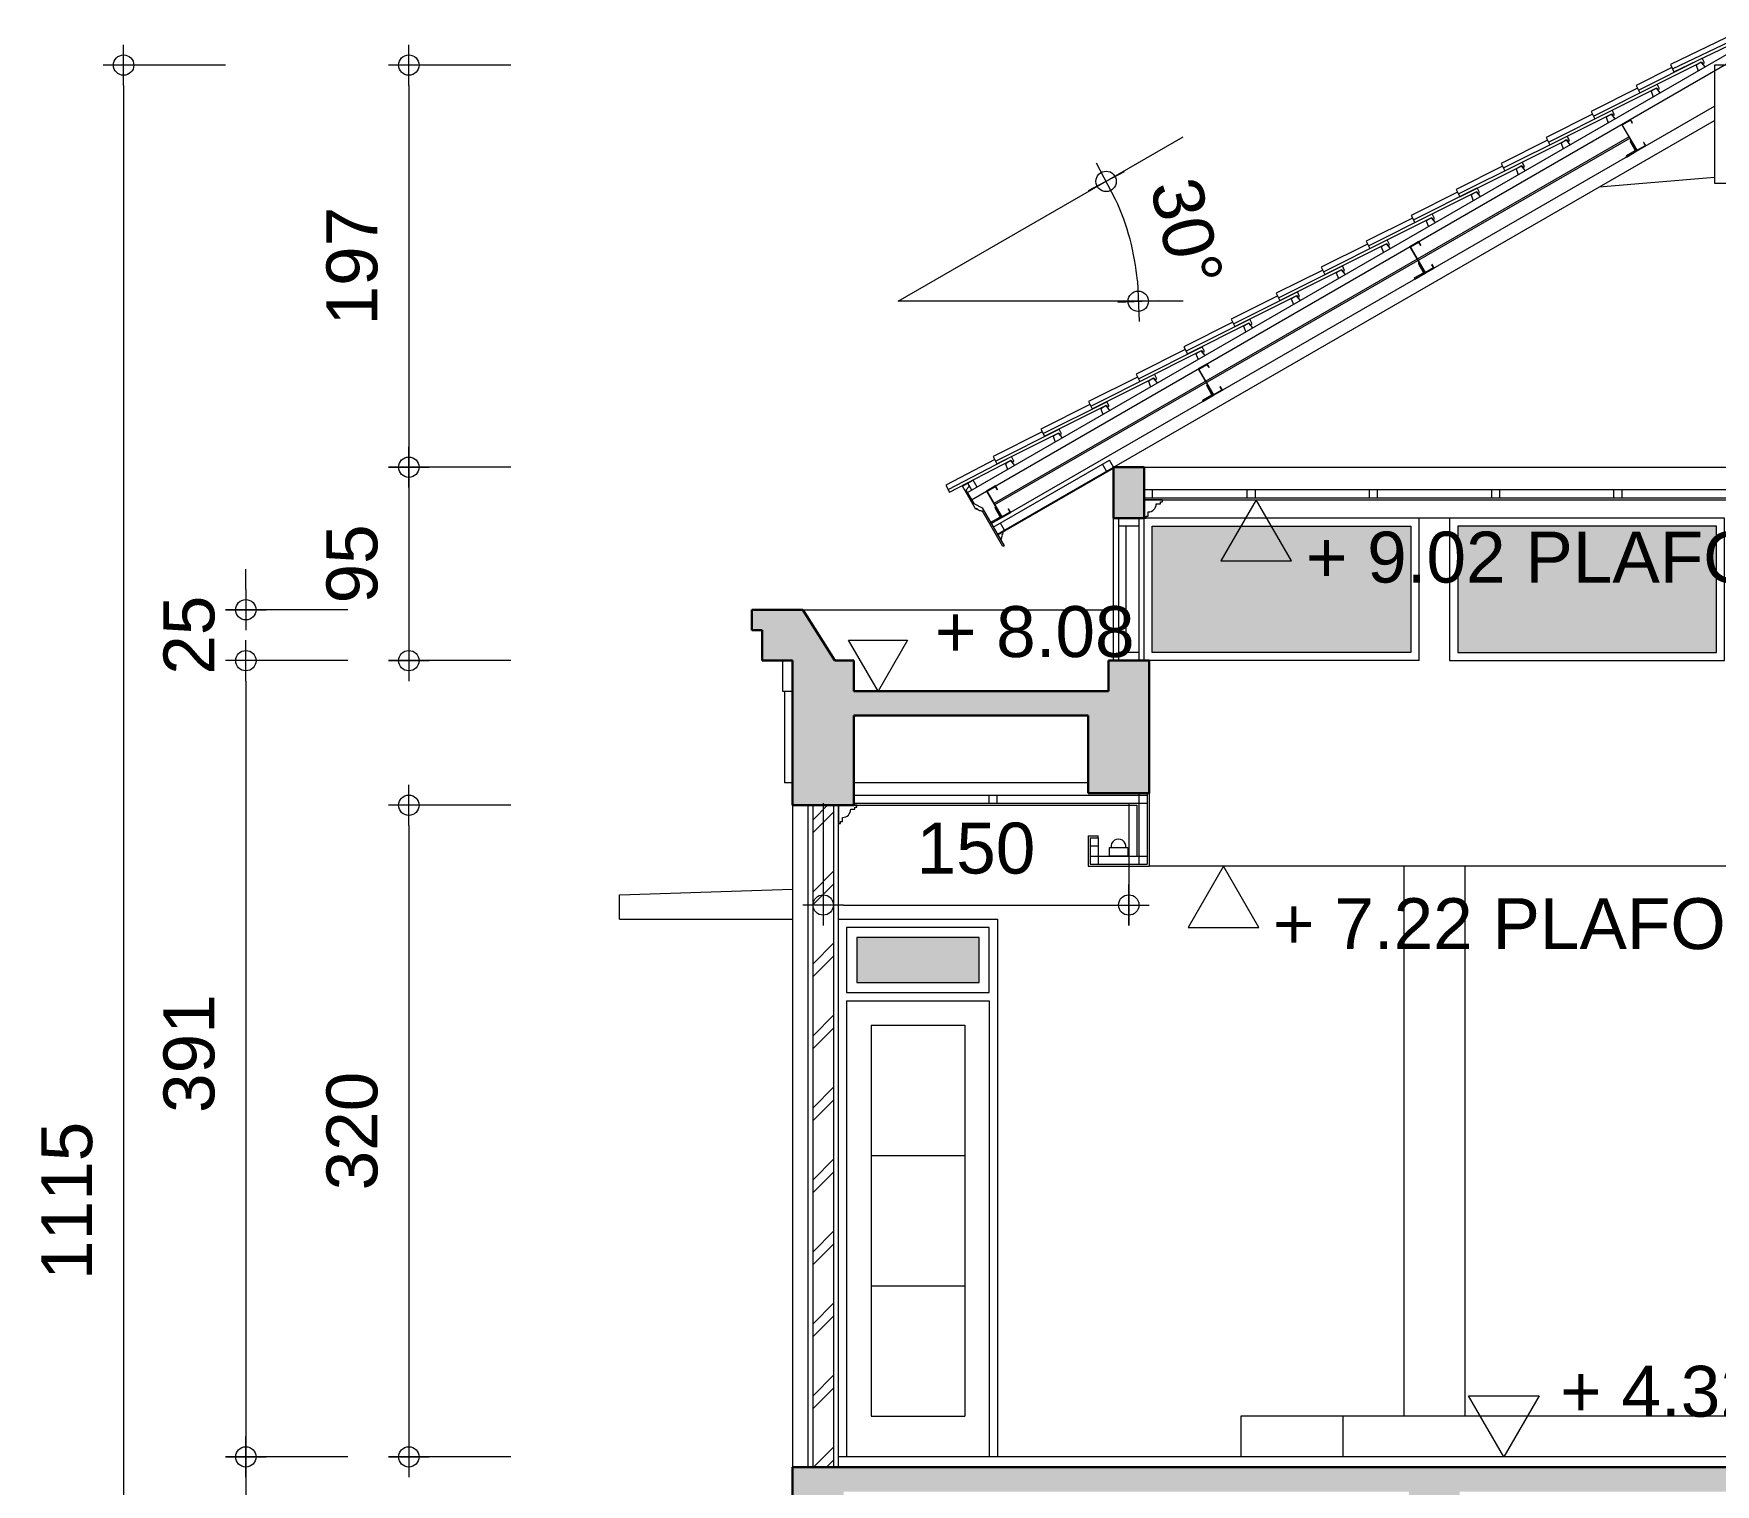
# Model space of a CAD drawing. Header units: millimetres. Extents: x -11 to 1625, y -267 to 180.
# Drawn here: x 1179.38 to 1187.63, y 128.84 to 135.97 of the extents above; entities that cross this region are included whole.
import ezdxf

# ---------------------------------------------------------------- set-up
doc = ezdxf.new("R2010")
doc.units = ezdxf.units.MM
for name, color, linetype, lineweight in [('ars', 11, 'Continuous', 5), ('blk', 1, 'Continuous', 30), ('GEN', 11, 'Continuous', 5), ('kap', 71, 'Continuous', 15), ('kus', 63, 'Continuous', 15), ('lan', 7, 'Continuous', 15), ('not', 7, 'Continuous', 20), ('pla', 213, 'Continuous', 15), ('sol kaca', 9, 'Continuous', 0), ('sol kol', 8, 'Continuous', 0), ('tem', 5, 'Continuous', 20), ('u', 6, 'Continuous', 20)]:
    doc.layers.add(name, color=color, linetype=linetype, lineweight=lineweight)
doc.styles.add('S', font='SIMPLEX', dxfattribs={"width": 1.1})
doc.styles.get("Standard").update_dxf_attribs({"font": 'ARIALUNI.TTF'})
doc.dimstyles.new('SK100', dxfattribs={"dimtxt": 0.25, "dimasz": 0.1, "dimexe": 0.1, "dimexo": 0, "dimgap": 0.15, "dimtad": 1, "dimdec": 0, "dimlfac": 100, "dimzin": 12, "dimdsep": 46, "dimtxsty": 'Standard', "dimblk": 'BULAT', "dimcen": 0.1, "dimclrd": 256, "dimclre": 256, "dimclrt": 256, "dimadec": 0, "dimazin": 3, "dimtfac": 1, "dimtdec": 0, "dimtofl": 0, "dimtmove": 0, "dimatfit": 3, "dimldrblk": 'BULAT', "dimfxl": 0, "dimtolj": 1, "dimtzin": 0, "dimlwd": -1, "dimlwe": -1, "dimarcsym": 0})

# ---------------------------------------------------------------- blocks, each defined once
blk = doc.blocks.new('PEIL')
blk.add_lwpolyline([(-0.1875, 0.3248), (0.1875, 0.3248), (0, 0)], close=True)
at = {"style": 'S', "width": 1.1, "flags": 4}
blk.add_attdef('CAT', (0.2652, 0.0361), '', height=0.2, dxfattribs=at)
blk = doc.blocks.new('BULAT')
for p, q in [((0, -1), (0, 1)), ((-1, 0), (1, 0))]:
    blk.add_line(p, q)
blk.add_circle((0, 0), 0.5)
blk = doc.blocks.new('*D1530')
at = {"layer": 'Defpoints', "color": 0}
for p in [(1185.0191, 135.4584), (1184.7277, 135.054), (1183.6211, 134.6513), (1183.6211, 134.6513), (1185.0191, 134.6513)]:
    blk.add_point(p, dxfattribs=at)
at = {"layer": 'u'}
blk.add_arc((1183.6211, 134.6513), 1.1776, 4.86682, 25.13318, dxfattribs=at)
at = {"layer": 'u', "xscale": 0.1, "yscale": 0.1, "zscale": 0.1}
for p, rotation in [((1184.6409, 135.2401), 117.5665893708511), ((1184.7987, 134.6513), 272.4334106291489)]:
    blk.add_blockref('BULAT', p, dxfattribs=dict(at, rotation=rotation))
at = {"layer": 'u', "insert": (1185.0364, 134.9903), "char_height": 0.25, "attachment_point": 5, "rotation": 283.47169}
blk.add_mtext('\\A1;30°', dxfattribs=at)
blk = doc.blocks.new('*D1465')
at = {"layer": 'Defpoints', "color": 0, "ltscale": 0.15}
for p in [(1183.2523, 132.1866), (1184.7523, 132.1866), (1184.7523, 131.6866)]:
    blk.add_point(p, dxfattribs=at)
at = {"layer": 'u', "ltscale": 0.15}
for p, q in [((1183.2523, 132.1866), (1183.2523, 131.5866)), ((1184.7523, 132.1866), (1184.7523, 131.5866)), ((1183.3523, 131.6866), (1184.6523, 131.6866))]:
    blk.add_line(p, q, dxfattribs=at)
at = {"layer": 'u', "ltscale": 0.15, "xscale": 0.1, "yscale": 0.1, "zscale": 0.1, "rotation": 180}
blk.add_blockref('BULAT', (1183.2523, 131.6866), dxfattribs=at)
at = {"layer": 'u', "ltscale": 0.15, "xscale": 0.1, "yscale": 0.1, "zscale": 0.1}
blk.add_blockref('BULAT', (1184.7523, 131.6866), dxfattribs=at)
at = {"layer": 'u', "ltscale": 0.15, "insert": (1184.0023, 131.9643), "char_height": 0.25, "attachment_point": 5}
blk.add_mtext('\\A1;150', dxfattribs=at)
blk = doc.blocks.new('*D1471')
at = {"layer": 'Defpoints', "color": 0, "ltscale": 0.15}
for p in [(1180.9181, 128.9766), (1180.4181, 124.6566), (1180.9181, 124.6566)]:
    blk.add_point(p, dxfattribs=at)
at = {"layer": 'u', "ltscale": 0.15}
for p, q in [((1180.9181, 128.9766), (1180.3181, 128.9766)), ((1180.4181, 128.8766), (1180.4181, 124.7566)), ((1180.9181, 124.6566), (1180.3181, 124.6566))]:
    blk.add_line(p, q, dxfattribs=at)
at = {"layer": 'u', "ltscale": 0.15, "xscale": 0.1, "yscale": 0.1, "zscale": 0.1}
for p, rotation in [((1180.4181, 128.9766), 90), ((1180.4181, 124.6566), 270)]:
    blk.add_blockref('BULAT', p, dxfattribs=dict(at, rotation=rotation))
at = {"layer": 'u', "ltscale": 0.15, "insert": (1180.1404, 126.8166), "char_height": 0.25, "attachment_point": 5, "rotation": 90}
blk.add_mtext('\\A1;432', dxfattribs=at)
blk = doc.blocks.new('*D1472')
at = {"layer": 'Defpoints', "color": 0, "ltscale": 0.15}
for p in [(1180.9181, 132.8866), (1180.4181, 128.9766), (1180.9181, 128.9766)]:
    blk.add_point(p, dxfattribs=at)
at = {"layer": 'u', "ltscale": 0.15}
for p, q in [((1180.9181, 132.8866), (1180.3181, 132.8866)), ((1180.4181, 132.7866), (1180.4181, 129.0766)), ((1180.9181, 128.9766), (1180.3181, 128.9766))]:
    blk.add_line(p, q, dxfattribs=at)
at = {"layer": 'u', "ltscale": 0.15, "xscale": 0.1, "yscale": 0.1, "zscale": 0.1}
for p, rotation in [((1180.4181, 132.8866), 90), ((1180.4181, 128.9766), 270)]:
    blk.add_blockref('BULAT', p, dxfattribs=dict(at, rotation=rotation))
at = {"layer": 'u', "ltscale": 0.15, "insert": (1180.1404, 130.9566), "char_height": 0.25, "attachment_point": 5, "rotation": 90}
blk.add_mtext('\\A1;391', dxfattribs=at)
blk = doc.blocks.new('*D1474')
at = {"layer": 'Defpoints', "color": 0, "ltscale": 0.15}
for p in [(1180.3181, 135.8111), (1179.8181, 124.6566), (1180.3181, 124.6566)]:
    blk.add_point(p, dxfattribs=at)
at = {"layer": 'u', "ltscale": 0.15}
for p, q in [((1180.3181, 135.8111), (1179.7181, 135.8111)), ((1179.8181, 135.7111), (1179.8181, 124.7566)), ((1180.3181, 124.6566), (1179.7181, 124.6566))]:
    blk.add_line(p, q, dxfattribs=at)
at = {"layer": 'u', "ltscale": 0.15, "xscale": 0.1, "yscale": 0.1, "zscale": 0.1}
for p, rotation in [((1179.8181, 135.8111), 90), ((1179.8181, 124.6566), 270)]:
    blk.add_blockref('BULAT', p, dxfattribs=dict(at, rotation=rotation))
at = {"layer": 'u', "ltscale": 0.15, "insert": (1179.5404, 130.2338), "char_height": 0.25, "attachment_point": 5, "rotation": 90}
blk.add_mtext('\\A1;1115', dxfattribs=at)
blk = doc.blocks.new('*D1476')
at = {"layer": 'Defpoints', "color": 0, "ltscale": 0.15}
for p in [(1181.7181, 132.1766), (1181.2181, 128.9766), (1181.7181, 128.9766)]:
    blk.add_point(p, dxfattribs=at)
at = {"layer": 'u', "ltscale": 0.15}
for p, q in [((1181.7181, 132.1766), (1181.1181, 132.1766)), ((1181.2181, 132.0766), (1181.2181, 129.0766)), ((1181.7181, 128.9766), (1181.1181, 128.9766))]:
    blk.add_line(p, q, dxfattribs=at)
at = {"layer": 'u', "ltscale": 0.15, "xscale": 0.1, "yscale": 0.1, "zscale": 0.1}
for p, rotation in [((1181.2181, 132.1766), 90), ((1181.2181, 128.9766), 270)]:
    blk.add_blockref('BULAT', p, dxfattribs=dict(at, rotation=rotation))
at = {"layer": 'u', "ltscale": 0.15, "insert": (1180.9404, 130.5766), "char_height": 0.25, "attachment_point": 5, "rotation": 90}
blk.add_mtext('\\A1;320', dxfattribs=at)
blk = doc.blocks.new('*D1477')
at = {"layer": 'Defpoints', "color": 0, "ltscale": 0.15}
for p in [(1180.9181, 133.1366), (1180.4181, 132.8866), (1180.9181, 132.8866)]:
    blk.add_point(p, dxfattribs=at)
at = {"layer": 'u', "ltscale": 0.15}
for p, q in [((1180.4181, 133.2366), (1180.4181, 133.3366)), ((1180.9181, 133.1366), (1180.3181, 133.1366)), ((1180.9181, 132.8866), (1180.3181, 132.8866)), ((1180.4181, 132.7866), (1180.4181, 132.6866))]:
    blk.add_line(p, q, dxfattribs=at)
at = {"layer": 'u', "ltscale": 0.15, "xscale": 0.1, "yscale": 0.1, "zscale": 0.1}
for p, rotation in [((1180.4181, 133.1366), 270), ((1180.4181, 132.8866), 90)]:
    blk.add_blockref('BULAT', p, dxfattribs=dict(at, rotation=rotation))
at = {"layer": 'u', "ltscale": 0.15, "insert": (1180.1404, 133.0116), "char_height": 0.25, "attachment_point": 5, "rotation": 90}
blk.add_mtext('\\A1;25', dxfattribs=at)
blk = doc.blocks.new('*D1478')
at = {"layer": 'Defpoints', "color": 0, "ltscale": 0.15}
for p in [(1181.7181, 133.8366), (1181.2181, 132.8866), (1181.7181, 132.8866)]:
    blk.add_point(p, dxfattribs=at)
at = {"layer": 'u', "ltscale": 0.15}
for p, q in [((1181.7181, 133.8366), (1181.1181, 133.8366)), ((1181.2181, 133.7366), (1181.2181, 132.9866)), ((1181.7181, 132.8866), (1181.1181, 132.8866))]:
    blk.add_line(p, q, dxfattribs=at)
at = {"layer": 'u', "ltscale": 0.15, "xscale": 0.1, "yscale": 0.1, "zscale": 0.1}
for p, rotation in [((1181.2181, 133.8366), 90), ((1181.2181, 132.8866), 270)]:
    blk.add_blockref('BULAT', p, dxfattribs=dict(at, rotation=rotation))
at = {"layer": 'u', "ltscale": 0.15, "insert": (1180.9404, 133.3616), "char_height": 0.25, "attachment_point": 5, "rotation": 90}
blk.add_mtext('\\A1;95', dxfattribs=at)
blk = doc.blocks.new('*D1479')
at = {"layer": 'Defpoints', "color": 0, "ltscale": 0.15}
for p in [(1181.7181, 135.8111), (1181.2181, 133.8366), (1181.7181, 133.8366)]:
    blk.add_point(p, dxfattribs=at)
at = {"layer": 'u', "ltscale": 0.15}
for p, q in [((1181.7181, 135.8111), (1181.1181, 135.8111)), ((1181.2181, 135.7111), (1181.2181, 133.9366)), ((1181.7181, 133.8366), (1181.1181, 133.8366))]:
    blk.add_line(p, q, dxfattribs=at)
at = {"layer": 'u', "ltscale": 0.15, "xscale": 0.1, "yscale": 0.1, "zscale": 0.1}
for p, rotation in [((1181.2181, 135.8111), 90), ((1181.2181, 133.8366), 270)]:
    blk.add_blockref('BULAT', p, dxfattribs=dict(at, rotation=rotation))
at = {"layer": 'u', "ltscale": 0.15, "insert": (1180.9404, 134.8238), "char_height": 0.25, "attachment_point": 5, "rotation": 90}
blk.add_mtext('\\A1;197', dxfattribs=at)
blk = doc.blocks.new('PEILA')
blk.add_lwpolyline([(-0.1875, -0.3248), (0.1875, -0.3248), (0, 0)], close=True)
at = {"style": 'S', "width": 1.1, "flags": 4}
blk.add_attdef('CAT', (0.2652, -0.2887), '', height=0.2, dxfattribs=at)

msp = doc.modelspace()

# ---------------------------------------------------------------- hatches: boundary and pattern name
at = {"layer": 'ars'}
h = msp.add_hatch(dxfattribs=at)
h.set_pattern_fill('TEMBOK', color=256, scale=0.25)
h.set_pattern_definition([(45, (1169.25657, 79.6225), (-0.1767767, 0.1767767), []), (45, (1169.31907, 79.6225), (-0.1767767, 0.1767767), [])])
h.paths.add_polyline_path([(1183.2023474, 128.9265704), (1183.2023474, 132.1765704), (1183.3023474, 132.1765704), (1183.3023474, 128.9265704)])
at = {"layer": 'sol kaca'}
h = msp.add_hatch(color=256, dxfattribs=at)
h.dxf.hatch_style = 1
h.paths.add_polyline_path([(1184.8673474, 133.5465704), (1184.8673474, 132.9265704), (1186.1373474, 132.9265704), (1186.1373474, 133.5465704)])
h.paths.add_polyline_path([(1186.3673474, 133.5465704), (1186.3673474, 132.9265704), (1187.6373474, 132.9265704), (1187.6373474, 133.5465704)])
h.paths.add_polyline_path([(1187.8673474, 133.5465704), (1187.8673474, 132.9265704), (1189.1373474, 132.9265704), (1189.1373474, 133.5465704)])
h.paths.add_polyline_path([(1189.3673474, 133.5465704), (1189.3673474, 132.9265704), (1190.6373474, 132.9265704), (1190.6373474, 133.5465704)])
h = msp.add_hatch(color=256, dxfattribs=at)
h.dxf.hatch_style = 1
h.paths.add_polyline_path([(1184.0173474, 131.5265704), (1183.4173474, 131.5265704), (1183.4173474, 131.3065704), (1184.0173474, 131.3065704)])
at = {"layer": 'sol kol'}
h = msp.add_hatch(color=256, dxfattribs=at)
h.dxf.hatch_style = 1
h.paths.add_polyline_path([(1184.8273474, 133.8365704), (1184.6773474, 133.8365704), (1184.6773474, 133.5865704), (1184.8273474, 133.5865704)])
h = msp.add_hatch(color=256, dxfattribs=at)
h.dxf.hatch_style = 1
h.paths.add_polyline_path([(1183.4023474, 132.7365704), (1183.4023474, 132.8865704), (1183.3085974, 132.8865704), (1183.1523474, 133.1365704), (1182.9023474, 133.1365704), (1182.9023474, 133.0365704), (1182.9523474, 133.0365704), (1182.9523474, 132.8865704), (1183.1023474, 132.8865704), (1183.1023474, 132.1765704), (1183.4023474, 132.1765704), (1183.4023474, 132.6165704), (1184.5523474, 132.6165704), (1184.5523474, 132.2365704), (1184.8523474, 132.2365704), (1184.8523474, 132.8865704), (1184.6523474, 132.8865704), (1184.6523474, 132.7365704)])
h = msp.add_hatch(color=256, dxfattribs=at)
h.dxf.hatch_style = 1
h.paths.add_polyline_path([(1196.3721407, 128.8065704), (1198.1264433, 128.8065704), (1198.1264433, 128.5265704), (1198.3764433, 128.5265704), (1198.3764433, 128.8065704), (1200.1221407, 128.8065704), (1200.1221407, 128.5265704), (1200.3721407, 128.5265704), (1200.3721407, 128.8065704), (1203.1221407, 128.8065704), (1203.1221407, 128.5265704), (1203.3721407, 128.5265704), (1203.3721407, 128.8065704), (1206.1523474, 128.8065704), (1206.1523474, 128.5265704), (1206.4023474, 128.5265704), (1206.4023474, 128.8065704), (1207.1273474, 128.8065704), (1207.1273474, 128.9265704), (1183.1023474, 128.9265704), (1183.1023474, 128.5265704), (1183.3523474, 128.5265704), (1183.3523474, 128.8065704), (1186.1273474, 128.8065704), (1186.1273474, 128.5265704), (1186.3773474, 128.5265704), (1186.3773474, 128.8065704), (1189.1273474, 128.8065704), (1189.1273474, 128.5265704), (1189.3773474, 128.5265704), (1189.3773474, 128.8065704), (1192.1273474, 128.8065704), (1192.1273474, 128.5265704), (1192.3773474, 128.5265704), (1192.3773474, 128.8065704), (1194.1139433, 128.8065704), (1194.1139433, 128.5265704), (1194.3639433, 128.5265704), (1194.3639433, 128.8065704), (1196.1221407, 128.8065704), (1196.1221407, 128.5265704), (1196.3721407, 128.5265704)])

# ---------------------------------------------------------------- linework, layer by layer
at = {"layer": 'ars'}
for p, q in [((1187.2094922, 135.4590083), (1184.0898089, 133.6578583)), ((1187.2134922, 135.4520801), (1184.0938089, 133.6509301)), ((1184.1093474, 133.5040167), (1184.6773474, 133.8319516)), ((1184.8273474, 133.6765704), (1190.6773474, 133.6765704)), ((1183.0623474, 132.7365704), (1183.0623474, 132.2865704)), ((1184.8523474, 132.4865704), (1184.8523474, 131.8765704)), ((1183.1023474, 132.2865704), (1183.0623474, 132.2865704)), ((1183.3273474, 132.1765704), (1184.7923474, 132.1765704)), ((1184.7923474, 132.1765704), (1184.7923474, 131.9265704)), ((1184.5523474, 132.0265704), (1184.5523474, 131.8765704)), ((1184.5523474, 132.0265704), (1184.6023474, 132.0265704)), ((1184.6023474, 132.0165704), (1184.6023474, 132.0265704)), ((1184.5523474, 131.8765704), (1184.8523474, 131.8765704))]:
    msp.add_line(p, q, dxfattribs=at)
for points in [[(1187.5822554, 135.802395), (1187.5629253, 135.8258758), (1187.5369445, 135.8108758), (1187.5476144, 135.782395)], [(1187.3614626, 135.6749202), (1187.3421325, 135.698401), (1187.3161517, 135.683401), (1187.3268216, 135.6549202)], [(1187.1406698, 135.5474454), (1187.1213397, 135.5709262), (1187.0953589, 135.5559262), (1187.1060288, 135.5274454)], [(1186.919877, 135.4199706), (1186.9005469, 135.4434514), (1186.8745661, 135.4284514), (1186.885236, 135.3999706)], [(1186.6990842, 135.2924958), (1186.679754, 135.3159766), (1186.6537733, 135.3009766), (1186.6644432, 135.2724958)], [(1186.4782914, 135.165021), (1186.4589612, 135.1885018), (1186.4329805, 135.1735018), (1186.4436503, 135.145021)], [(1186.2574985, 135.0375463), (1186.2381684, 135.061027), (1186.2121877, 135.046027), (1186.2228575, 135.0175463)], [(1186.0367057, 134.9100715), (1186.0173756, 134.9335522), (1185.9913948, 134.9185522), (1186.0020647, 134.8900715)], [(1185.8159129, 134.7825967), (1185.7965828, 134.8060774), (1185.770602, 134.7910774), (1185.7812719, 134.7625967)], [(1185.5951201, 134.6551219), (1185.57579, 134.6786026), (1185.5498092, 134.6636026), (1185.5604791, 134.6351219)], [(1185.3613369, 134.5201471), (1185.3420068, 134.5436279), (1185.316026, 134.5286279), (1185.3266959, 134.5001471)], [(1185.1275537, 134.3851723), (1185.1082236, 134.4086531), (1185.0822428, 134.3936531), (1185.0929127, 134.3651723)], [(1184.8937705, 134.2501975), (1184.8744404, 134.2736783), (1184.8484596, 134.2586783), (1184.8591295, 134.2301975)], [(1184.6599873, 134.1152227), (1184.6406572, 134.1387035), (1184.6146764, 134.1237035), (1184.6253463, 134.0952227)], [(1184.4262041, 133.9802479), (1184.406874, 134.0037287), (1184.3808932, 133.9887287), (1184.3915631, 133.9602479)], [(1184.1924209, 133.8452731), (1184.1730908, 133.8687539), (1184.1471101, 133.8537539), (1184.1577799, 133.8252731)]]:
    msp.add_lwpolyline(points, dxfattribs=at)
for points in [[(1187.2170004, 135.4414038), (1187.2144023, 135.4399038, 0.414213562), (1187.2133042, 135.4358057), (1187.2373042, 135.3942365, -0.414213562), (1187.2362061, 135.3901384), (1187.1946369, 135.3661384, 0.414213562), (1187.1935388, 135.3620404), (1187.1950388, 135.3594423), (1187.2470004, 135.3894423)], [(1186.1777699, 134.8414038), (1186.1751718, 134.8399038, 0.414213562), (1186.1740737, 134.8358057), (1186.1980737, 134.7942365, -0.414213562), (1186.1969756, 134.7901384), (1186.1554064, 134.7661384, 0.414213562), (1186.1543083, 134.7620404), (1186.1558083, 134.7594423), (1186.2077699, 134.7894423)], [(1185.1385394, 134.2414038), (1185.1359413, 134.2399038, 0.414213562), (1185.1348432, 134.2358057), (1185.1588432, 134.1942365, -0.414213562), (1185.1577452, 134.1901384), (1185.1161759, 134.1661384, 0.414213562), (1185.1150779, 134.1620404), (1185.1165779, 134.1594423), (1185.1685394, 134.1894423)], [(1184.1337852, 133.4476891), (1184.0337852, 133.6208942, -0.414213562), (1184.0269551, 133.6227243, -0.296440068), (1184.0056967, 133.6335448), (1184.0013666, 133.6310448), (1183.9988666, 133.635375), (1183.9363666, 133.7436281), (1183.9623474, 133.7586281), (1183.9687493, 133.7415397), (1183.9531967, 133.7244775), (1183.991466, 133.6581932), (1184.0323474, 133.6373846), (1184.1398474, 133.4511891)], [(1184.0993089, 133.6414038), (1184.0967108, 133.6399038, 0.414213562), (1184.0956127, 133.6358057), (1184.1196127, 133.5942365, -0.414213562), (1184.1185147, 133.5901384), (1184.0769455, 133.5661384, 0.414213562), (1184.0758474, 133.5620404), (1184.0773474, 133.5594423), (1184.1293089, 133.5894423)]]:
    msp.add_lwpolyline(points, format="xyb", close=True, dxfattribs=at)
msp.add_lwpolyline([(1183.2023474, 128.9265704), (1183.2023474, 132.1765704), (1183.3023474, 132.1765704), (1183.3023474, 128.9265704)], close=True, dxfattribs=at)
at = {"layer": 'blk'}
for p, q in [((1182.9023474, 133.1365704), (1183.1523474, 133.1365704)), ((1182.9023474, 133.1365704), (1182.9023474, 133.0365704)), ((1182.9023474, 133.1365704), (1183.1523474, 133.1365704)), ((1182.9023474, 133.1365704), (1182.9023474, 133.0365704)), ((1183.1523474, 133.1365704), (1183.3085974, 132.8865704)), ((1183.1523474, 133.1365704), (1183.3085974, 132.8865704)), ((1182.9023474, 133.0365704), (1182.9523474, 133.0365704)), ((1182.9023474, 133.0365704), (1182.9523474, 133.0365704)), ((1182.9523474, 133.0365704), (1182.9523474, 132.8865704)), ((1182.9523474, 133.0365704), (1182.9523474, 132.8865704)), ((1182.9523474, 132.8865704), (1183.1023474, 132.8865704)), ((1182.9523474, 132.8865704), (1183.1023474, 132.8865704)), ((1183.1023474, 132.8865704), (1183.1023474, 132.2865704)), ((1183.1023474, 132.8865704), (1183.1023474, 132.1765704)), ((1183.3085974, 132.8865704), (1183.4023474, 132.8865704)), ((1183.3085974, 132.8865704), (1183.4023474, 132.8865704)), ((1183.4023474, 132.7365704), (1183.4023474, 132.8865704)), ((1183.4023474, 132.7365704), (1183.4023474, 132.8865704)), ((1184.6523474, 132.8865704), (1184.6523474, 132.7365704)), ((1184.8523474, 132.8865704), (1184.6523474, 132.8865704)), ((1184.6523474, 132.8865704), (1184.6523474, 132.7365704)), ((1184.8523474, 132.8865704), (1184.6523474, 132.8865704)), ((1184.8523474, 132.8865704), (1184.8523474, 132.4865704)), ((1184.8523474, 132.8865704), (1184.8523474, 132.4865704)), ((1184.8523474, 132.8865704), (1184.8523474, 132.2365704)), ((1183.4023474, 132.7365704), (1184.6523474, 132.7365704)), ((1183.4023474, 132.7365704), (1184.6523474, 132.7365704)), ((1183.4023474, 132.6165704), (1184.5523474, 132.6165704)), ((1183.4023474, 132.6165704), (1183.4023474, 132.2865704)), ((1183.4023474, 132.6165704), (1184.5523474, 132.6165704)), ((1183.4023474, 132.6165704), (1183.4023474, 132.1765704)), ((1184.5523474, 132.6165704), (1184.5523474, 132.2365704)), ((1184.5523474, 132.6165704), (1184.5523474, 132.2365704)), ((1184.5523474, 132.6165704), (1184.5523474, 132.2365704)), ((1183.1023474, 132.1765704), (1183.4023474, 132.1765704)), ((1183.1023474, 132.1765704), (1183.4023474, 132.1765704)), ((1184.5523474, 132.2365704), (1184.8523474, 132.2365704)), ((1184.5523474, 132.2365704), (1184.8523474, 132.2365704)), ((1184.8523474, 132.2365704), (1184.5523474, 132.2365704)), ((1184.8523474, 132.2365704), (1184.5523474, 132.2365704)), ((1183.1023474, 128.9265704), (1207.1273474, 128.9265704)), ((1183.1023474, 128.9265704), (1183.1023474, 128.5265704))]:
    msp.add_line(p, q, dxfattribs=at)
msp.add_lwpolyline([(1184.8273474, 133.5865704), (1184.6773474, 133.5865704), (1184.6773474, 133.8365704), (1184.8273474, 133.8365704)], close=True, dxfattribs=at)
at = {"layer": 'GEN', "color": 11}
for p, q in [((1187.4217212, 135.7921058), (1187.7374786, 135.9430935)), ((1187.2540637, 135.6883022), (1187.5670425, 135.8449683)), ((1187.0332709, 135.5608274), (1187.3462497, 135.7174935)), ((1186.8124781, 135.4333526), (1187.1254569, 135.5900187)), ((1186.5916852, 135.3058779), (1186.9046641, 135.4625439)), ((1186.3708924, 135.1784031), (1186.6838712, 135.3350692)), ((1186.1500996, 135.0509283), (1186.4630784, 135.2075944)), ((1185.9293068, 134.9234535), (1186.2422856, 135.0801196)), ((1185.708514, 134.7959787), (1186.0214928, 134.9526448)), ((1185.4877212, 134.6685039), (1185.8007, 134.82517)), ((1185.2669284, 134.5410291), (1185.5799072, 134.6976952)), ((1185.0331452, 134.4060543), (1185.346124, 134.5627204)), ((1184.799362, 134.2710795), (1185.1123408, 134.4277456)), ((1184.5655788, 134.1361047), (1184.8785576, 134.2927708)), ((1184.3314897, 134.0016597), (1184.6444685, 134.1583258)), ((1184.0976408, 133.8667988), (1184.4106196, 134.0234649)), ((1183.8659822, 133.7268451), (1184.1764311, 133.8884666))]:
    msp.add_line(p, q, dxfattribs=at)
for points in [[(1187.7266938, 135.9656476), (1187.4109364, 135.8146599), (1187.4281921, 135.7785733), (1187.7349279, 135.9252471), (1187.7392418, 135.9162254), (1187.7482634, 135.9205394), (1187.7266938, 135.9656476)], [(1187.4186049, 135.7986229), (1187.2428732, 135.7106579), (1187.2607779, 135.6748889), (1187.5648145, 135.8270788), (1187.5692907, 135.8181365), (1187.5782329, 135.8226127), (1187.5670425, 135.8449683)], [(1187.2496593, 135.697101), (1187.0220804, 135.5831831), (1187.0399851, 135.5474141), (1187.3440217, 135.699604), (1187.3484979, 135.6906617), (1187.3574401, 135.6951379), (1187.3462497, 135.7174935)], [(1187.0288665, 135.5696262), (1186.8012876, 135.4557083), (1186.8191923, 135.4199393), (1187.1232289, 135.5721292), (1187.127705, 135.5631869), (1187.1366473, 135.5676631), (1187.1254569, 135.5900187)], [(1186.8080737, 135.4421514), (1186.5804948, 135.3282335), (1186.5983995, 135.2924645), (1186.9024361, 135.4446544), (1186.9069122, 135.4357121), (1186.9158545, 135.4401883), (1186.9046641, 135.4625439)], [(1186.5872809, 135.3146766), (1186.359702, 135.2007587), (1186.3776067, 135.1649897), (1186.6816432, 135.3171796), (1186.6861194, 135.3082373), (1186.6950617, 135.3127135), (1186.6838712, 135.3350692)], [(1186.3664881, 135.1872018), (1186.1389092, 135.0732839), (1186.1568139, 135.0375149), (1186.4608504, 135.1897048), (1186.4653266, 135.1807626), (1186.4742689, 135.1852387), (1186.4630784, 135.2075944)], [(1186.1456953, 135.059727), (1185.9181164, 134.9458091), (1185.9360211, 134.9100401), (1186.2400576, 135.06223), (1186.2445338, 135.0532878), (1186.253476, 135.0577639), (1186.2422856, 135.0801196)], [(1185.9249025, 134.9322522), (1185.6973236, 134.8183343), (1185.7152282, 134.7825653), (1186.0192648, 134.9347552), (1186.023741, 134.925813), (1186.0326832, 134.9302891), (1186.0214928, 134.9526448)], [(1185.7041096, 134.8047775), (1185.4765307, 134.6908595), (1185.4944354, 134.6550905), (1185.798472, 134.8072804), (1185.8029482, 134.7983382), (1185.8118904, 134.8028144), (1185.8007, 134.82517)], [(1185.4833168, 134.6773027), (1185.2557379, 134.5633847), (1185.2736426, 134.5276157), (1185.5776792, 134.6798056), (1185.5821554, 134.6708634), (1185.5910976, 134.6753396), (1185.5799072, 134.6976952)], [(1185.2629233, 134.5490302), (1185.0219547, 134.4284099), (1185.0398594, 134.3926409), (1185.343896, 134.5448309), (1185.3483722, 134.5358886), (1185.3573144, 134.5403648), (1185.346124, 134.5627204)], [(1185.0291401, 134.4140555), (1184.7881715, 134.2934352), (1184.8060762, 134.2576662), (1185.1101128, 134.4098561), (1185.114589, 134.4009138), (1185.1235312, 134.40539), (1185.1123408, 134.4277456)], [(1184.7953569, 134.2790807), (1184.5543883, 134.1584604), (1184.572293, 134.1226914), (1184.8763296, 134.2748813), (1184.8808058, 134.265939), (1184.889748, 134.2704152), (1184.8785576, 134.2927708)], [(1184.5612748, 134.1446391), (1184.3202993, 134.0240153), (1184.338204, 133.9882463), (1184.6422405, 134.1404362), (1184.6467167, 134.131494), (1184.655659, 134.1359702), (1184.6444685, 134.1583258)], [(1184.3274259, 134.0097782), (1184.0864504, 133.8891544), (1184.1043551, 133.8533854), (1184.4083916, 134.0055753), (1184.4128678, 133.9966331), (1184.42181, 134.0011092), (1184.4106196, 134.0234649)], [(1184.0941329, 133.8738067), (1183.8544378, 133.74902), (1183.8729089, 133.7135402), (1184.1744878, 133.8705439), (1184.1791055, 133.861674), (1184.1879755, 133.8662917), (1184.1764311, 133.8884666)]]:
    msp.add_lwpolyline(points, dxfattribs=at)
at = {"layer": 'kap'}
for p, q in [((1183.9606967, 133.7114871), (1187.7523474, 135.9005976)), ((1183.9806967, 133.6768461), (1187.7723474, 135.8659566)), ((1184.0773474, 133.5594423), (1187.6273474, 135.6090357)), ((1184.1073474, 133.5074808), (1187.6273474, 135.5397537)), ((1184.6773474, 133.8365704), (1190.8273474, 133.8365704)), ((1183.9623474, 133.7586281), (1183.9883281, 133.7736281)), ((1183.9823474, 133.7239871), (1183.9623474, 133.7586281)), ((1184.0083281, 133.7389871), (1183.9883281, 133.7736281))]:
    msp.add_line(p, q, dxfattribs=at)
for points in [[(1187.6273474, 135.2319344), (1187.8773474, 135.2319344), (1187.8773474, 135.8111083), (1187.6273474, 135.8111083)], [(1187.2783098, 135.4306128), (1187.2871598, 135.4152841), (1187.2478422, 135.3925841), (1187.1751422, 135.5185042), (1187.2144598, 135.5412042), (1187.2233098, 135.5258756), (1187.2253016, 135.5270256), (1187.2153016, 135.5443461), (1187.1720004, 135.5193461), (1187.2470004, 135.3894423), (1187.2903016, 135.4144423), (1187.2803016, 135.4317628)], [(1186.2390793, 134.8306128), (1186.2479293, 134.8152841), (1186.2086117, 134.7925841), (1186.1359117, 134.9185042), (1186.1752293, 134.9412042), (1186.1840793, 134.9258756), (1186.1860711, 134.9270256), (1186.1760711, 134.9443461), (1186.1327699, 134.9193461), (1186.2077699, 134.7894423), (1186.2510711, 134.8144423), (1186.2410711, 134.8317628)], [(1185.1998488, 134.2306128), (1185.2086988, 134.2152841), (1185.1693812, 134.1925841), (1185.0966812, 134.3185042), (1185.1359988, 134.3412042), (1185.1448488, 134.3258756), (1185.1468407, 134.3270256), (1185.1368407, 134.3443461), (1185.0935394, 134.3193461), (1185.1685394, 134.1894423), (1185.2118407, 134.2144423), (1185.2018407, 134.2317628)], [(1184.1606183, 133.6306128), (1184.1694683, 133.6152841), (1184.1301508, 133.5925841), (1184.0574508, 133.7185042), (1184.0967683, 133.7412042), (1184.1056183, 133.7258756), (1184.1076102, 133.7270256), (1184.0976102, 133.7443461), (1184.0543089, 133.7193461), (1184.1293089, 133.5894423), (1184.1726102, 133.6144423), (1184.1626102, 133.6317628)]]:
    msp.add_lwpolyline(points, close=True, dxfattribs=at)
msp.add_lwpolyline([(1187.0608752, 135.2127009), (1187.6273474, 135.260967)], dxfattribs=at)
at = {"layer": 'kus'}
for p, q in [((1184.7023474, 133.5865704), (1184.7023474, 132.8865704)), ((1184.8023474, 133.5865704), (1184.8023474, 132.8865704)), ((1186.1773474, 133.5865704), (1184.8273474, 133.5865704)), ((1186.1773474, 132.8865704), (1186.1773474, 133.5865704)), ((1186.3273474, 133.5865704), (1186.1773474, 133.5865704)), ((1184.8023474, 133.5465704), (1184.7023474, 133.5465704)), ((1184.7373474, 133.5465704), (1184.7373474, 132.9265704)), ((1184.8023474, 132.9265704), (1184.7023474, 132.9265704)), ((1186.1773474, 132.8865704), (1184.8023474, 132.8865704)), ((1186.1773474, 132.8865704), (1184.8023474, 132.8865704)), ((1183.3273474, 131.6165704), (1184.1073474, 131.6165704)), ((1184.1073474, 131.6165704), (1184.1073474, 128.9765704)), ((1183.3673474, 131.2165704), (1183.3673474, 128.9765704)), ((1183.3673474, 131.2165704), (1184.0673474, 131.2165704)), ((1184.0673474, 131.2165704), (1184.0673474, 128.9765704)), ((1183.4873474, 131.0965704), (1183.4873474, 129.1765704)), ((1183.4873474, 131.0965704), (1183.9473474, 131.0965704)), ((1183.9473474, 131.0965704), (1183.9473474, 129.1765704)), ((1183.4873474, 130.4565704), (1183.9473474, 130.4565704)), ((1183.4873474, 129.8165704), (1183.9473474, 129.8165704)), ((1183.4873474, 129.1765704), (1183.9473474, 129.1765704))]:
    msp.add_line(p, q, dxfattribs=at)
for points in [[(1186.3273474, 133.5865704), (1186.3273474, 132.8865704), (1187.6773474, 132.8865704), (1187.6773474, 133.5865704)], [(1186.1373474, 133.5465704), (1186.1373474, 132.9265704), (1184.8673474, 132.9265704), (1184.8673474, 133.5465704)], [(1186.3673474, 133.5465704), (1186.3673474, 132.9265704), (1187.6373474, 132.9265704), (1187.6373474, 133.5465704)], [(1183.3673474, 131.5765704), (1183.3673474, 131.2565704), (1184.0673474, 131.2565704), (1184.0673474, 131.5765704)], [(1183.4173474, 131.5265704), (1183.4173474, 131.3065704), (1184.0173474, 131.3065704), (1184.0173474, 131.5265704)]]:
    msp.add_lwpolyline(points, close=True, dxfattribs=at)
at = {"layer": 'lan'}
for p, q in [((1184.6773474, 132.8865704), (1184.6773474, 133.5865704)), ((1184.8273474, 132.8865704), (1184.8273474, 133.5865704)), ((1183.1523474, 133.1365704), (1184.6773474, 133.1365704)), ((1183.0523474, 132.8865704), (1183.0523474, 132.7365704)), ((1183.0523474, 132.7365704), (1183.1023474, 132.7365704)), ((1184.5523474, 132.2865704), (1183.4023474, 132.2865704)), ((1190.6523474, 131.8765704), (1184.8523474, 131.8765704)), ((1190.2023474, 129.1765704), (1185.3023474, 129.1765704)), ((1185.3023474, 129.1765704), (1185.3023474, 128.9765704)), ((1185.8023474, 129.1765704), (1185.8023474, 128.9765704)), ((1192.1773474, 128.9765704), (1183.3273474, 128.9765704))]:
    msp.add_line(p, q, dxfattribs=at)
for points in [[(1184.9073474, 133.6565704), (1184.9073474, 133.6665704), (1184.9173474, 133.6665704), (1184.9173474, 133.6765704), (1184.8273474, 133.6765704), (1184.8273474, 133.5865704), (1184.8373474, 133.5865704), (1184.8373474, 133.5965704), (1184.8473474, 133.5965704), (1184.8473474, 133.6165704, 0.414213562), (1184.8873474, 133.6565704)], [(1184.1357747, 133.5115765), (1184.1341081, 133.5144632), (1184.1369948, 133.5161299), (1184.1353281, 133.5190167), (1184.1093474, 133.5040167), (1184.1243474, 133.4780359), (1184.1272341, 133.4797026), (1184.1255675, 133.4825893), (1184.1284542, 133.484256), (1184.1251209, 133.4900295, 0.414213562), (1184.1300012, 133.5082432)], [(1183.4073474, 132.1565704), (1183.4073474, 132.1665704), (1183.4173474, 132.1665704), (1183.4173474, 132.1765704), (1183.3273474, 132.1765704), (1183.3273474, 132.0865704), (1183.3373474, 132.0865704), (1183.3373474, 132.0965704), (1183.3473474, 132.0965704), (1183.3473474, 132.1165704, 0.414213562), (1183.3873474, 132.1565704)]]:
    msp.add_lwpolyline(points, format="xyb", close=True, dxfattribs=at)
at = {"layer": 'pla'}
for p, q in [((1184.0873474, 133.5421218), (1184.6573474, 133.8712114)), ((1184.6427064, 133.8165704), (1184.6227064, 133.8512114)), ((1184.6773474, 133.8365704), (1184.6573474, 133.8712114)), ((1184.8273474, 133.7265704), (1190.6773474, 133.7265704)), ((1184.8273474, 133.6865704), (1190.6773474, 133.6865704)), ((1184.8673474, 133.7265704), (1184.8673474, 133.6865704)), ((1185.3323474, 133.7265704), (1185.3323474, 133.6865704)), ((1185.3723474, 133.7265704), (1185.3723474, 133.6865704)), ((1185.9323474, 133.7265704), (1185.9323474, 133.6865704)), ((1185.9723474, 133.7265704), (1185.9723474, 133.6865704)), ((1186.5323474, 133.7265704), (1186.5323474, 133.6865704)), ((1186.5723474, 133.7265704), (1186.5723474, 133.6865704)), ((1187.1323474, 133.7265704), (1187.1323474, 133.6865704)), ((1187.1723474, 133.7265704), (1187.1723474, 133.6865704)), ((1184.1419884, 133.5274808), (1184.1219884, 133.5621218)), ((1183.4023474, 132.2265704), (1184.8423474, 132.2265704)), ((1183.4023474, 132.1865704), (1184.8423474, 132.1865704)), ((1184.0648474, 132.2265704), (1184.0648474, 132.1865704)), ((1184.1048474, 132.2265704), (1184.1048474, 132.1865704)), ((1184.8023474, 132.2365704), (1184.8023474, 131.8865704)), ((1184.8423474, 132.2365704), (1184.8423474, 131.8865704)), ((1184.5623474, 132.0165704), (1184.5623474, 131.8865704)), ((1184.5623474, 132.0165704), (1184.6023474, 132.0165704)), ((1184.6023474, 132.0165704), (1184.6023474, 131.8865704)), ((1184.5623474, 131.9765704), (1184.6023474, 131.9765704)), ((1184.5623474, 131.9265704), (1184.8423474, 131.9265704)), ((1184.5623474, 131.8865704), (1184.8423474, 131.8865704))]:
    msp.add_line(p, q, dxfattribs=at)
msp.add_lwpolyline([(1184.7468691, 131.9265704), (1184.6578256, 131.9265704), (1184.6578256, 131.9684676), (1184.7468691, 131.9684676)], close=True, dxfattribs=at)
msp.add_arc((1184.7013777, 131.9736204), 0.0366118, 351.90926617, 188.09073383, dxfattribs=at)
at = {"layer": 'tem'}
for p, q in [((1183.1023474, 132.2865704), (1183.1023474, 128.9265704)), ((1183.1773474, 132.1765704), (1183.1773474, 128.9265704)), ((1183.3273474, 128.9265704), (1183.3273474, 132.1765704)), ((1186.1023474, 131.8765704), (1186.1023474, 129.1765704)), ((1186.4023474, 131.8765704), (1186.4023474, 129.1765704)), ((1182.2523474, 131.7365704), (1183.1023474, 131.764138)), ((1182.2523474, 131.6165704), (1182.2523474, 131.7365704)), ((1182.2523474, 131.6165704), (1183.1023474, 131.6165704))]:
    msp.add_line(p, q, dxfattribs=at)
at = {"layer": 'u'}
for p, q in [((1183.6210643, 134.6512658), (1185.019088, 135.4584152)), ((1185.019088, 134.6512658), (1183.6210643, 134.6512658))]:
    msp.add_line(p, q, dxfattribs=at)

# ---------------------------------------------------------------- block references
at = {"layer": 'not'}
ref = msp.add_blockref('PEILA', (1185.3780985, 133.6765704), dxfattribs=dict(at, xscale=0.9237604307034012, yscale=0.9237604307034012, zscale=0.9237604307034012))
ref.add_attrib('CAT', '+ 9.02 PLAFOND GYPSUM', (1185.6214438, 133.2700186), dxfattribs={"layer": '0', "height": 0.25, "flags": 4})
ref = msp.add_blockref('PEIL', (1183.5214893, 132.7365704), dxfattribs=dict(at, xscale=0.7698003589194718, yscale=0.7698003589194718, zscale=0.7698003589194718))
ref.add_attrib('CAT', '+ 8.08', (1183.8001278, 132.9042604), dxfattribs={"layer": '0', "height": 0.25, "flags": 4})
ref = msp.add_blockref('PEILA', (1185.2167942, 131.8765704), dxfattribs=dict(at, xscale=0.9237604307034012, yscale=0.9237604307034012, zscale=0.9237604307034012))
ref.add_attrib('CAT', '+ 7.22 PLAFOND GYPSUM T=9mm', (1185.4601396, 131.4700186), dxfattribs={"layer": '0', "height": 0.25, "flags": 4})
ref = msp.add_blockref('PEIL', (1186.5930078, 128.9765704), dxfattribs=dict(at, xscale=0.9237604307034012, yscale=0.9237604307034012, zscale=0.9237604307034012))
ref.add_attrib('CAT', '+ 4.32 R. AULA', (1186.8696813, 129.1738763), dxfattribs={"layer": '0', "height": 0.25, "flags": 4})

# ---------------------------------------------------------------- dimensions: what is measured, and where the dimension line sits
at = {"layer": 'u', "ltscale": 0.15}
for base, p1, p2, picture, middle in [((1179.8180907, 124.6565704), (1180.3180907, 135.8111083), (1180.3180907, 124.6565704), '*D1474', (1179.8180907, 130.2338394)), ((1181.2180907, 133.8365704), (1181.7180907, 135.8111083), (1181.7180907, 133.8365704), '*D1479', (1181.2180907, 134.8238394)), ((1181.2180907, 132.8865704), (1181.7180907, 133.8365704), (1181.7180907, 132.8865704), '*D1478', (1181.2180907, 133.3615704)), ((1180.4180907, 132.8865704), (1180.9180907, 133.1365704), (1180.9180907, 132.8865704), '*D1477', (1180.4180907, 133.0115704)), ((1180.4180907, 128.9765704), (1180.9180907, 132.8865704), (1180.9180907, 128.9765704), '*D1472', (1180.4180907, 130.9565704)), ((1181.2180907, 128.9765704), (1181.7180907, 132.1765704), (1181.7180907, 128.9765704), '*D1476', (1181.2180907, 130.5765704)), ((1180.4180907, 124.6565704), (1180.9180907, 128.9765704), (1180.9180907, 124.6565704), '*D1471', (1180.4180907, 126.8165704))]:
    dim = msp.add_linear_dim(base=base, p1=p1, p2=p2, angle=270, dimstyle='SK100', dxfattribs=at)
    dim.commit()
    dim.dimension.update_dxf_attribs({"geometry": picture, "text_midpoint": middle, "dimtype": 160})
at = {"layer": 'u'}
dim = msp.add_angular_dim_2l(base=(1184.7276719, 135.054038), line1=((1185.019088, 134.6512658), (1183.6210643, 134.6512658)), line2=((1183.6210643, 134.6512658), (1185.019088, 135.4584152)), dimstyle='SK100', override={"dimfxlon": 1, "dimarcsym": 1}, dxfattribs=at)
dim.commit()
dim.dimension.update_dxf_attribs({"geometry": '*D1530', "text_midpoint": (1184.7662892, 134.9256116), "dimtype": 162})
at = {"layer": 'u', "ltscale": 0.15}
dim = msp.add_linear_dim(base=(1184.7523474, 131.6865704), p1=(1183.2523474, 132.1865704), p2=(1184.7523474, 132.1865704), dimstyle='SK100', dxfattribs=at)
dim.commit()
dim.dimension.update_dxf_attribs({"geometry": '*D1465', "text_midpoint": (1184.0023474, 131.6865704), "dimtype": 160})

doc.saveas('drawing.dxf')
